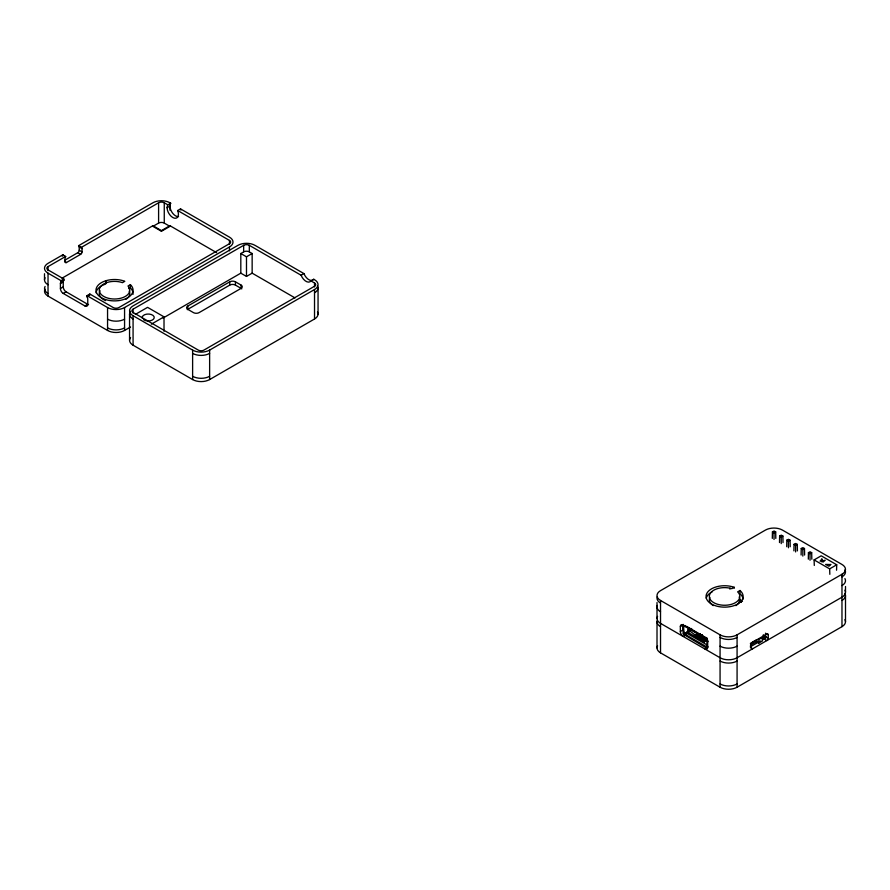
<?xml version="1.0" encoding="UTF-8"?>
<svg xmlns="http://www.w3.org/2000/svg" width="890" height="890" viewBox="0 0 890 890"><rect width="100%" height="100%" fill="white"/><g stroke="black" fill="none" stroke-linecap="round" stroke-linejoin="round"><path stroke-width="1.33" d="M129.551 340.269L129.551 314.081M318.053 314.081L318.053 287.893M657.009 647.942L657.009 621.743M845.5 621.743L845.5 595.555M845.5 592.284L845.5 586.488M44.5 279.849L44.511 273.742M657.009 618.472L657.009 602.508M772.309 538.383L772.431 531.853L774.1 530.996L775.691 531.909L775.802 538.417M779.506 542.544L779.629 536.014L781.298 535.146L782.889 536.058L783.011 542.577M786.716 546.705L786.827 540.174L788.495 539.307L790.086 540.219L790.209 546.738M793.913 550.865L794.036 544.324L795.705 543.467L797.295 544.38L797.407 550.888M801.111 555.015L801.234 548.485L802.902 547.628L804.493 548.529L804.616 555.048M808.32 559.176L808.432 552.645L810.1 551.778L811.691 552.69L811.814 559.209M836.556 570.223L836.734 564.783L821.192 555.816L814.105 559.91L814.294 565.45M821.548 561.801L821.87 559.042L820.113 561.167L825.219 560.266L822.916 562.157L821.87 559.042M763.131 635.805L763.375 634.737M707.261 641.078L704.046 641.657L688.126 632.534L691.953 629.408M688.126 632.534L689.45 631.066M689.594 630.821L695.646 635.415L697.493 633.457M689.494 628.796L687.792 630.309L691.597 628.852M707.995 646.73L706.515 648.02L683.453 634.292L682.964 625.77L685.3 625.581M702.466 636.161L699.273 638.731L698.183 636.762L695.646 635.415L698.083 634.136M706.916 639.376L704.046 641.657L702.232 639.22L699.273 638.731L702.388 636.539M697.849 635.627L695.312 636.595L697.237 635.182M700.141 635.327L698.183 636.762L701.843 635.026M705.993 640.255L704.046 641.657L707.327 639.899M700.263 635.304L698.183 636.762L701.843 634.893M691.385 629.085L689.172 630.576L691.664 629.352M702.31 635.382L700.096 636.884L702.588 635.66M702.132 635.872L698.817 638.108L701.32 636.884M703.412 636.606L700.096 638.853L702.588 637.629M706.426 637.763L704.212 639.254L706.705 638.03M706.426 639.732L704.212 641.223L706.705 639.999M707.094 638.352L704.78 639.899L707.138 639.065M702.388 636.662L699.273 638.731L704.023 636.706M701.298 634.715L698.183 636.762L701.665 634.926M702.288 636.75L699.273 638.731L702.833 637.073M697.849 635.527L695.312 636.595L697.36 635.249M700.319 634.025L697.971 635.16L700.041 633.858M691.385 629.185L689.172 630.576L691.308 629.43M702.31 635.493L700.096 636.884L702.232 635.738M701.031 636.728L698.817 638.108L702.032 636.394M702.31 637.462L700.096 638.853L703.3 637.14M706.426 637.874L704.212 639.254L706.348 638.119M706.426 639.832L704.046 641.657L707.327 639.754M697.604 635.482L695.312 636.595L697.36 635.349M683.453 634.292L688.649 631.144L684.032 633.758L683.631 627.049L684.866 626.326L706.971 639.454L706.927 646.997L684.032 633.758M774.033 539.462L774.022 532.899L775.691 531.909M781.231 543.623L781.22 537.059L782.889 536.058M788.44 547.784L788.418 541.209L790.086 540.219M795.638 551.933L795.627 545.37L797.295 544.38M802.836 556.094L802.825 549.53L804.493 548.529M810.034 560.255L810.022 553.691L811.691 552.69M702.466 636.862L699.273 638.731L702.466 636.995M758.881 643.069L762.463 640.989L762.463 637.396L758.859 639.454L758.881 643.069L754.609 640.667M178.545 216.626A8.021 4.628 60 0 1 171.637 211.72A8.021 4.628 60 0 1 170.691 203.22L169.934 202.775A12.026 6.942 0 0 0 152.924 202.775L78.598 245.685L81.435 247.62A2.002 1.157 -60 0 1 82.047 248.61L82.047 251.892A2.002 1.157 -60 0 1 80.623 254.34L66.45 262.528A2.002 1.157 -60 0 1 65.037 261.704L65.037 258.434A2.002 1.157 -60 0 1 65.638 256.743L62.812 254.807L48.027 263.34A12.026 6.942 0 0 0 48.027 273.163L48.027 296.081L107.557 330.457A12.026 6.942 0 0 0 124.567 330.457L130.53 327.008M48.027 270.682L48.027 266.611L65.638 256.442M78.598 245.685L81.435 247.331L158.598 202.775A4.005 2.314 0 0 1 164.261 202.775L167.854 204.856A8.021 4.628 60 0 0 172.771 217.516A8.021 4.628 60 0 0 177.677 210.53L180.514 208.883L229.475 237.152A12.026 6.942 0 0 1 229.475 246.975L229.475 250.835M64.803 260.214L77.797 252.704A2.002 1.157 -60 0 0 79.21 250.257L79.21 246.975A2.002 1.157 -60 0 0 78.598 245.985M167.854 204.856L170.691 203.22M167.097 207.693L169.934 206.057M62.066 278.158L152.924 225.693L161.424 230.61L169.934 225.693L216.615 252.649M152.924 225.693L152.924 226.371L158.598 223.101A4.005 2.314 0 0 1 164.261 223.101L169.934 226.371L169.934 225.693M48.027 273.163L61.032 280.673L63.869 279.037L63.869 280.305A4.005 2.314 60 0 0 63.257 281.985L63.257 286.892A4.005 2.314 60 0 0 66.094 291.798L87.754 304.313A4.005 2.314 60 0 0 88.533 304.636M177.677 210.53L229.475 240.422A4.005 2.314 0 0 1 229.475 243.704L118.904 307.54A4.005 2.314 0 0 1 113.23 307.54L89.823 294.023L86.998 295.658L86.998 296.726A4.005 2.314 60 0 1 87.754 299.396L87.754 304.313L84.917 305.949L63.257 293.444A4.005 2.314 60 0 1 60.42 288.527L60.42 283.621A4.005 2.314 60 0 1 61.032 281.941L63.869 280.305M60.42 283.621L63.257 281.985M60.42 288.527L63.257 286.892M152.924 226.371L161.424 231.289L169.934 226.371M63.257 293.444L66.094 291.798M86.998 296.726L89.823 295.091L89.823 294.023M130.385 284.644L127.993 286.024A15.275 8.822 0 0 1 116.768 298.918A15.275 8.822 0 0 1 99.569 288.438A15.275 8.822 0 0 1 122.475 282.664L124.834 281.296L123.788 280.929A18.534 10.702 0 0 0 96.254 288.449A18.534 10.702 0 0 0 118.047 300.698A18.534 10.702 0 0 0 130.385 284.644L130.385 287.915A18.534 10.702 0 0 1 132.999 294.379M86.998 295.658L107.557 307.54A12.026 6.942 0 0 0 124.567 307.54L229.475 246.975M133.077 313.102L133.077 309.175L243.649 245.34A4.005 2.314 0 0 1 249.322 245.34L301.109 275.244A8.021 4.628 60 0 0 310.933 280.906L314.526 282.987L314.526 286.914M135.302 314.437L147.562 307.35L164.016 316.851L164.016 331.258M163.104 318.03L240.812 273.163L240.812 253.517L243.649 251.881A4.005 2.314 0 0 1 249.322 251.881L252.148 253.517L252.148 273.163L295.024 297.916M240.812 253.517L246.486 256.798L252.148 253.517M151.311 324.194L164.016 316.851M187.312 309.664A4.005 2.314 0 0 1 187.779 309.342A4.005 2.314 0 0 1 187.779 306.06L229.754 281.83A4.005 2.314 0 0 1 235.427 281.83L241.09 285.1A4.005 2.314 0 0 1 241.09 288.371A4.005 2.314 0 0 1 241.768 288.894M187.779 306.06L187.779 309.342L229.754 285.1A4.005 2.314 0 0 1 235.427 285.1L241.09 288.371L241.09 285.1M240.812 273.163L246.486 276.434L252.148 273.163M241.09 288.371L199.115 312.613A4.005 2.314 0 0 1 193.441 312.613L187.779 309.342M301.109 275.244L303.946 273.597A8.021 4.628 60 0 0 313.77 279.271L314.526 279.716A12.026 6.942 0 0 1 314.526 289.528L314.526 318.998L209.628 379.563A12.026 6.942 0 0 1 192.618 379.563L133.077 345.186A12.026 6.942 0 0 1 130.541 337.521M310.933 280.906L313.77 279.271M303.946 273.597L254.985 245.34A12.026 6.942 0 0 0 237.975 245.34L133.077 305.904A12.026 6.942 0 0 0 133.077 315.716L192.618 350.093A12.026 6.942 0 0 0 209.628 350.093L314.526 289.528M734.206 587.289L731.814 588.668A15.275 8.822 0 0 0 709.475 595.154A15.275 8.822 0 0 0 727.62 605.089A15.275 8.822 0 0 0 737.643 591.861L740.002 590.493L740.691 591.138A18.534 10.702 0 0 1 727.608 607.002A18.534 10.702 0 0 1 706.393 594.409A18.534 10.702 0 0 1 734.206 587.289L734.206 588.312M686.001 634.793L683.175 636.428A4.005 2.314 60 0 1 680.338 631.522L680.338 626.616L683.175 624.969A4.005 2.314 60 0 1 683.22 624.402M680.338 631.522L683.175 629.886L683.175 624.969L704.835 637.485A4.005 2.314 60 0 1 707.672 642.391L707.672 647.297L704.835 648.932A4.005 2.314 60 0 0 707.672 647.297M814.105 559.91L829.647 568.877L836.734 564.783M660.525 600.472L720.066 634.837A12.026 6.942 0 0 0 737.076 634.837L841.973 574.273A12.026 6.942 0 0 0 841.973 564.46L782.444 530.084A12.026 6.942 0 0 0 765.433 530.084L660.525 590.649A12.026 6.942 0 0 0 660.525 600.472L660.525 652.848L720.066 687.225A12.026 6.942 0 0 0 737.076 687.225L841.973 626.66A12.026 6.942 0 0 0 844.933 619.64M750.348 643.403L756.033 640.11M750.392 645.183L757.557 641.045M762.33 638.297L765.901 636.228M750.226 646.897L760.472 640.978M762.185 639.988L766.257 637.629M700.931 636.05L697.538 637.863L700.931 636.183M697.971 635.16L700.319 633.914M691.23 628.496L687.792 630.309L691.23 628.64M695.312 636.595L697.604 635.393M705.781 637.863L702.232 639.22L704.691 637.952M695.646 635.415L698.083 634.225M699.24 635.905L701.598 634.759M702.232 639.22L705.926 637.451M742.471 601.373L739.635 599.638M739.156 601.106L741.047 602.196M765.433 633.202L768.259 634.837L768.259 638.108A2.002 1.157 -60 0 1 766.846 640.566L764.009 638.931A2.002 1.157 -60 0 0 765.433 636.472L765.433 634.292M765.433 636.472L768.259 638.108M79.21 246.975L82.047 248.61M79.21 250.257L82.047 251.892M77.797 252.704L80.623 254.34M750.782 647.664L752.673 648.754A2.002 1.157 -60 0 1 751.249 647.931L751.249 644.66A2.002 1.157 -60 0 1 752.673 642.202L766.846 634.014A2.002 1.157 -60 0 1 768.259 634.837M62.812 254.807L65.638 256.743M64.558 261.438L66.45 262.528M685.99 632.79L707.461 645.183M683.053 633.113L685.422 634.481M63.869 279.037L48.027 269.892A4.005 2.314 0 0 1 48.027 266.611M686.502 626.282L705.625 637.496M808.432 552.645L810.022 553.691M801.234 548.485L802.825 549.53M794.036 544.324L795.627 545.37M786.827 540.174L788.418 541.209M779.629 536.014L781.22 537.059M772.431 531.853L774.022 532.899M706.816 638.197L708.14 641.645M688.949 628.129L689.149 630.598L689.049 628.351M829.647 568.877L829.836 574.328M841.973 574.273L841.973 626.66M741.103 601.295L741.103 602.319M740.002 590.493L740.002 593.764L740.691 594.409A18.534 10.702 0 0 1 743.106 599.27M737.076 634.837L737.076 687.225M729.989 588.19L729.989 589.213M720.066 634.837L720.066 687.225M249.322 245.34L249.322 251.881M246.486 256.798L246.486 276.434M243.649 245.34L243.649 251.881M235.427 281.83L235.427 285.1M229.754 281.83L229.754 285.1M229.475 240.422L229.475 244.494M209.628 350.093L209.628 379.563M192.618 350.093L192.618 379.563M169.934 202.775L169.934 210.218M164.261 202.775L164.261 223.101M161.424 230.61L161.424 231.289M158.598 202.775L158.598 223.101M133.077 315.716L133.077 345.186M128.828 287.081L128.828 288.716M124.567 307.54L124.567 330.457M107.557 307.54L107.557 330.457M106.133 280.661L106.133 283.521M61.032 280.673L61.032 281.941M48.027 293.489A12.026 6.942 0 0 1 45.067 286.469M124.567 327.865A12.026 6.942 0 0 1 107.557 327.865M48.027 284.767A12.026 6.942 0 0 1 45.067 277.747M124.567 319.143A12.026 6.942 0 0 1 107.557 319.143M48.027 296.081A12.026 6.942 0 0 1 45.067 289.061M87.754 304.313A4.005 2.314 60 0 1 84.917 305.949M180.514 208.883A8.021 4.628 60 0 1 180.926 210.118M129.25 291.108A15.275 8.822 0 0 1 125.891 299.363M105.532 300.598A15.275 8.822 0 0 1 100.036 290.685M96.042 292.788A18.534 10.702 0 0 1 105.521 284.121M62.278 256.198A2.002 1.157 -60 0 1 62.812 255.107M209.628 353.375A12.026 6.942 0 0 1 192.618 353.375M317.485 285.79A12.026 6.942 0 0 1 314.526 292.81M133.077 318.998A12.026 6.942 0 0 1 130.541 311.322M209.628 376.281A12.026 6.942 0 0 1 192.618 376.281M317.485 311.978A12.026 6.942 0 0 1 314.526 318.998M133.077 309.175A4.005 2.314 0 0 0 133.077 312.446L198.281 350.093A4.005 2.314 0 0 0 203.955 350.093L314.526 286.257A4.005 2.314 0 0 0 314.526 282.987M142.333 318.22A6.019 3.471 0 0 1 149.142 314.07A6.019 3.471 0 0 1 153.458 319.21A6.019 3.471 0 0 1 143.602 319.732M737.076 661.036A12.026 6.942 0 0 1 720.066 661.036M844.933 593.452A12.026 6.942 0 0 1 841.973 600.472M660.525 626.66A12.026 6.942 0 0 1 657.265 620.319M844.933 590.181A12.026 6.942 0 0 1 841.973 597.19L737.076 657.755A12.026 6.942 0 0 1 720.066 657.755L660.525 623.378A12.026 6.942 0 0 1 657.577 616.37M660.525 652.848A12.026 6.942 0 0 1 657.577 645.828M737.076 683.943A12.026 6.942 0 0 1 720.066 683.943M737.076 637.429A12.026 6.942 0 0 1 720.066 637.429M844.933 569.856A12.026 6.942 0 0 1 841.973 576.865M660.525 603.064A12.026 6.942 0 0 1 657.265 596.723M737.076 646.151A12.026 6.942 0 0 1 720.066 646.151M844.933 578.578A12.026 6.942 0 0 1 841.973 585.598M660.525 611.786A12.026 6.942 0 0 1 657.265 605.445M685.222 634.214A4.005 2.314 60 0 1 683.175 629.886M680.338 626.616A4.005 2.314 60 0 1 683.175 624.969M706.237 598.202A18.534 10.702 0 0 1 712.323 591.694M739.145 597.034A15.275 8.822 0 0 1 735.885 605.645M713.224 605.612A15.275 8.822 0 0 1 709.875 597.346M830.726 564.527L828.968 566.207L825.62 564.427L830.726 564.527"/></g></svg>
